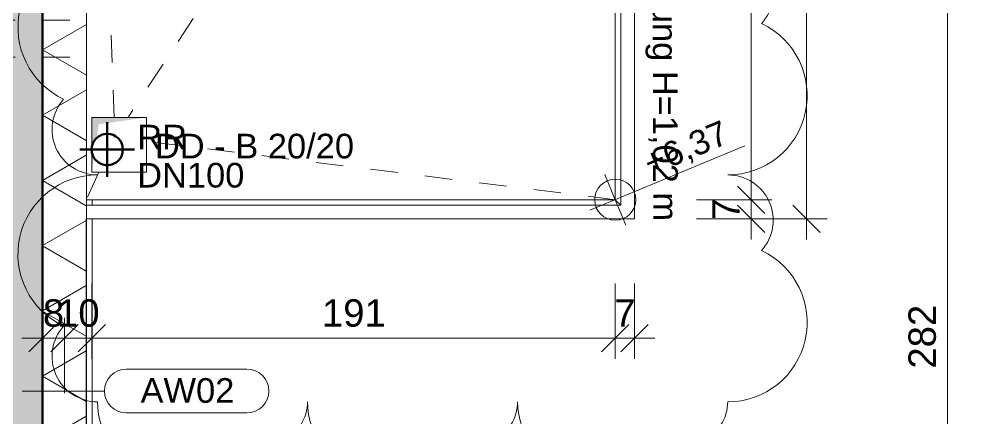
# Model space of a CAD drawing. Header units: metres. Extents: x -67.4 to -27.2, y 43.9 to 89.6.
# Drawn here: x -37.594 to -34.131, y 58.741 to 60.198 of the extents above; entities that cross this region are included whole.
import ezdxf

# ---------------------------------------------------------------- set-up
doc = ezdxf.new("R2010")
doc.units = ezdxf.units.M
doc.linetypes.add('Verdeckt', pattern=[0.003, 0.002, -0.001])
doc.linetypes.add('Verdeckt Unten', pattern=[0.005, 0.003, -0.002])
for name, color, linetype, lineweight in [('A-DETL-GENF_', 92, 'Continuous', 13), ('A-DETL-MBND', 5, 'Continuous', 5), ('A-FLOR-HRAL', 11, 'Continuous', 5), ('A_2D', 7, 'Continuous', 13), ('A_Bemassung-50_', 4, 'Continuous', 9), ('A_Bemassung_', 4, 'Continuous', 9), ('A_Beschriftung_', 7, 'Continuous', 9), ('A_Decken', 8, 'Continuous', 13), ('A_Durchbruch', 7, 'Verdeckt', 5), ('A_Gelaender', 7, 'Continuous', 13), ('A_Raeume', 7, 'Continuous', 13), ('A_Raeume_', 7, 'Continuous', 5), ('A_Waende', 7, 'Continuous', 13), ('G-ANNO-DIMS_', 111, 'Continuous', 9), ('G-ANNO-REVC_', 71, 'Continuous', 9), ('P-PIPE', 3, 'Continuous', 5), ('P-PIPE-CNTR', 3, 'Continuous', 5), ('P-PIPE-IDEN_', 2, 'Continuous', 9), ('Text', 90, 'Continuous', 9)]:
    doc.layers.add(name, color=color, linetype=linetype, lineweight=lineweight)
doc.styles.add('Arial_2', font='arial.ttf', dxfattribs={"height": 0.09})
doc.styles.add('Arial_5', font='arial.ttf', dxfattribs={"height": 0.1})
doc.dimstyles.new('WGA-Bemaßung', dxfattribs={"dimscale": 0.3048, "dimtxt": 0.102026, "dimasz": 0.328084, "dimexe": 0.246063, "dimexo": 0.0625, "dimgap": 0.04101, "dimtad": 1, "dimdec": 1, "dimlfac": 100, "dimrnd": 0.5, "dimdsep": 46, "dimtxsty": 'Arial_5', "dimblk1": 'OBLIQUE', "dimblk2": 'OBLIQUE', "dimsah": 1, "dimcen": 0.09, "dimdle": 0.246063, "dimazin": 2, "dimtfac": 1, "dimtdec": 4, "dimtix": 1, "dimtmove": 0, "dimatfit": 3, "dimfxl": 0.656168, "dimfxlon": 1, "dimtvp": 1, "dimtolj": 1, "dimtzin": 0, "dimarcsym": 2})
doc.dimstyles.new('WGA-Bemaßung_4', dxfattribs={"dimscale": 0.3048, "dimtxt": 0.102026, "dimasz": 0.328084, "dimexe": 0.246063, "dimexo": 0.0625, "dimgap": 0.04101, "dimtad": 1, "dimdec": 1, "dimlfac": 100, "dimrnd": 0.5, "dimdsep": 46, "dimtxsty": 'Arial_5', "dimblk1": 'OBLIQUE', "dimblk2": 'OBLIQUE', "dimsah": 1, "dimcen": 0.09, "dimdle": 0.246063, "dimazin": 2, "dimtfac": 1, "dimtdec": 4, "dimtix": 1, "dimtmove": 0, "dimatfit": 3, "dimfxl": 0.656168, "dimfxlon": 1, "dimtvp": 1, "dimtolj": 1, "dimtzin": 0, "dimarcsym": 2})

# ---------------------------------------------------------------- blocks, each defined once
blk = doc.blocks.new('Geländer - Geländer-3409145-263_PP_02OG_BT2')
at = {"layer": 'A_Gelaender', "lineweight": 5}
for p, q in [((-8.6157, 71.3533), (-9.7707, 68.5845)), ((-9.7707, 68.5845), (-11.5519, 69.3275)), ((-9.7599, 68.5584), (-9.7707, 68.5845))]:
    blk.add_line(p, q, dxfattribs=at)
blk = doc.blocks.new('Typ des oberen Holms - Oberer Geländerholm_Innen_-3409153-263_PP_02OG_BT2')
at = {"layer": 'A_Gelaender', "lineweight": 5}
for p, q in [((-8.5242, 71.391), (-9.733, 68.493)), ((-9.7599, 68.5584), (-8.5896, 71.3641)), ((-11.5596, 69.309), (-9.7599, 68.5584)), ((-9.733, 68.493), (-11.5789, 69.2629))]:
    blk.add_line(p, q, dxfattribs=at)
blk = doc.blocks.new('Typ des oberen Holms - Oberer Geländerholm_Innen_-V3-263_PP_02OG_BT2')
at = {"layer": 'A_Gelaender', "lineweight": 5}
for p, q in [((-9.733, 68.493), (-8.5242, 71.391)), ((-9.7599, 68.5584), (-8.5896, 71.3641)), ((-11.5596, 69.309), (-9.7599, 68.5584)), ((-11.5789, 69.2629), (-9.733, 68.493))]:
    blk.add_line(p, q, dxfattribs=at)
blk = doc.blocks.new('Allg_Nachströmöffnung1 - DN 135-V110-263_PP_02OG_BT2')
at = {"layer": 'A-DETL-GENF_', "linetype": 'Verdeckt', "lineweight": 5}
for points in [[(0.0575, -0.1), (0.125, 0), (0.0575, 0.1), (0.0575, -0.0843)], [(0.125, 0), (0.1925, -0.1), (0.1925, 0.1)]]:
    blk.add_hatch(color=256, dxfattribs=at).paths.add_polyline_path(points)
at = {"layer": 'A_Durchbruch'}
for p, q in [((0.0575, 0.1), (0.0575, -0.26)), ((0.1925, 0.1), (0.1925, -0.26))]:
    blk.add_line(p, q, dxfattribs=at)
blk = doc.blocks.new('Symbol_Schatten - Bodendurchbruch_Schatten-8269585-263_PP_02OG_BT2')
at = {"layer": 'A-DETL-MBND'}
for p, q in [((0.1, -0.1), (0.1, 0.1)), ((0.1, 0.1), (0.1, -0.1)), ((-0.1, -0.1), (0.1, -0.1)), ((0.1, -0.1), (-0.1, -0.1))]:
    blk.add_line(p, q, dxfattribs=at)
blk = doc.blocks.new('Symbol_Schatten - Bodendurchbruch_Schatten-V141-263_PP_02OG_BT2')
at = {"layer": 'A-DETL-MBND'}
for p, q in [((0.1, -0.0378), (0.1, 0.1)), ((0.1, 0.1), (0.1, -0.0378))]:
    blk.add_line(p, q, dxfattribs=at)
blk = doc.blocks.new('Symbol_Schatten - Bodendurchbruch_Schatten-V142-263_PP_02OG_BT2')
at = {"layer": 'A-DETL-MBND'}
h = blk.add_hatch(color=256, dxfattribs=at)
h.paths.add_polyline_path([(-0.1, -0.1), (-0.0923, -0.046), (-0.0964, -0.039), (-0.1, -0.0256), (-0.1, -0.0882)])
h.paths.add_polyline_path([(-0.1, -0.0085), (-0.0965, 0.0048), (-0.0891, 0.0177), (-0.0822, 0.0246), (-0.075, 0.075), (0.1, 0.1), (-0.1, 0.1), (-0.1, 0.0177)])
for p, q in [((0.1, 0.1), (-0.1, 0.1)), ((-0.1, 0.1), (-0.1, -0.0085)), ((-0.1, -0.0085), (-0.1, 0.1)), ((-0.1, 0.1), (0.1, 0.1)), ((0.1, -0.1), (0.1, 0.1)), ((0.1, 0.1), (0.1, -0.1)), ((-0.1, -0.0256), (-0.1, -0.1)), ((-0.1, -0.1), (-0.1, -0.0256)), ((-0.1, -0.1), (0.1, -0.1)), ((0.1, -0.1), (-0.1, -0.1))]:
    blk.add_line(p, q, dxfattribs=at)
blk = doc.blocks.new('BS_Wand_Lollipop - rechts_oben-2026913-263_PP_02OG_BT2')
at = {"layer": 'A_Beschriftung_'}
for p, q in [((0.0046, 0.0016), (0.0134, 0.0016)), ((-0.003, 0), (0.003, 0)), ((0.0046, -0.0016), (0.0134, -0.0016))]:
    blk.add_line(p, q, dxfattribs=at)
for centre, start, end in [((0.0046, 0), 90, 270), ((0.0134, 0), 270, 90)]:
    blk.add_arc(centre, 0.0016, start, end, dxfattribs=at)
blk = doc.blocks.new('DIMBLOCK135-263_PP_02OG_BT2')
at = {"layer": 'A_Bemassung-50_', "transparency": 16777216}
for p, q in [((-34.7204, 59.3934), (-34.7203, 62.6834)), ((-34.7203, 62.6084), (-34.9203, 62.6084)), ((-34.7203, 62.6084), (-34.6453, 62.6084)), ((-34.7204, 59.4684), (-34.9204, 59.4684)), ((-34.7204, 59.4684), (-34.6454, 59.4684))]:
    blk.add_line(p, q, dxfattribs=at)
at = {"layer": 'A_Bemassung-50_', "lineweight": 35, "transparency": 16777216}
for p, q in [((-34.7203, 62.6084), (-34.7703, 62.6584)), ((-34.7203, 62.6084), (-34.6703, 62.5584)), ((-34.7204, 59.4684), (-34.7704, 59.5184)), ((-34.7204, 59.4684), (-34.6704, 59.4184))]:
    blk.add_line(p, q, dxfattribs=at)
at = {"layer": 'A_Bemassung-50_', "color": 0, "transparency": 16777216, "insert": (-34.8626, 60.923), "char_height": 0.1, "width": 0.276883, "attachment_point": 1, "rotation": 90, "line_spacing_factor": 0.941778, "style": 'Arial_5'}
blk.add_mtext('314', dxfattribs=at)
blk = doc.blocks.new('_Oblique')
at = {"color": 0, "linetype": 'ByBlock', "lineweight": -2}
blk.add_line((-0.5, -0.5), (0.5, 0.5), dxfattribs=at)
blk = doc.blocks.new('DIMBLOCK547-263_PP_02OG_BT2')
at = {"layer": 'A_Bemassung-50_', "lineweight": 35, "transparency": 16777216}
for p, q in [((-34.2064, 60.446), (-34.2564, 60.496)), ((-34.2064, 60.446), (-34.1564, 60.396)), ((-34.2065, 57.6284), (-34.2565, 57.6784)), ((-34.2065, 57.6284), (-34.1565, 57.5784))]:
    blk.add_line(p, q, dxfattribs=at)
at = {"layer": 'A_Bemassung-50_', "transparency": 16777216}
for p, q in [((-34.2064, 60.446), (-34.4064, 60.446)), ((-34.2064, 60.446), (-34.2065, 57.6284)), ((-34.2064, 60.446), (-34.1314, 60.446)), ((-34.2065, 57.6284), (-34.4065, 57.6284)), ((-34.2065, 57.6284), (-34.1315, 57.6284))]:
    blk.add_line(p, q, dxfattribs=at)
at = {"layer": 'A_Bemassung-50_', "color": 0, "transparency": 16777216, "insert": (-34.3488, 58.9218), "char_height": 0.1, "width": 0.276883, "attachment_point": 1, "rotation": 90, "line_spacing_factor": 0.941778, "style": 'Arial_5'}
blk.add_mtext('282', dxfattribs=at)
blk = doc.blocks.new('DIMBLOCK599-263_PP_02OG_BT2')
at = {"layer": 'A_Bemassung-50_', "transparency": 16777216}
for p, q in [((-35.4187, 59.0327), (-35.4187, 59.2327)), ((-35.3487, 59.0327), (-35.3487, 59.2327)), ((-35.2737, 59.0326), (-35.4187, 59.0327)), ((-35.4187, 59.0327), (-35.4187, 58.9577)), ((-35.3487, 59.0327), (-35.3487, 58.9577))]:
    blk.add_line(p, q, dxfattribs=at)
at = {"layer": 'A_Bemassung-50_', "lineweight": 35, "transparency": 16777216}
for p, q in [((-35.4187, 59.0327), (-35.3687, 59.0827)), ((-35.3487, 59.0327), (-35.2987, 59.0826)), ((-35.4187, 59.0327), (-35.4687, 58.9827)), ((-35.3487, 59.0327), (-35.3987, 58.9827))]:
    blk.add_line(p, q, dxfattribs=at)
at = {"layer": 'A_Bemassung-50_', "color": 0, "transparency": 16777216, "insert": (-35.4221, 59.175), "char_height": 0.1, "width": 0.092294, "attachment_point": 1, "rotation": 359.9983, "line_spacing_factor": 0.941778, "style": 'Arial_5'}
blk.add_mtext('7', dxfattribs=at)
blk = doc.blocks.new('DIMBLOCK600-263_PP_02OG_BT2')
at = {"layer": 'A_Bemassung-50_', "transparency": 16777216}
for p, q in [((-37.3287, 59.0327), (-37.3286, 59.2327)), ((-35.4187, 59.0327), (-35.4187, 59.2327)), ((-35.4187, 59.0327), (-37.3287, 59.0327)), ((-37.3287, 59.0327), (-37.3287, 58.9577)), ((-35.4187, 59.0327), (-35.4187, 58.9577))]:
    blk.add_line(p, q, dxfattribs=at)
at = {"layer": 'A_Bemassung-50_', "lineweight": 35, "transparency": 16777216}
for p, q in [((-37.3287, 59.0327), (-37.2787, 59.0827)), ((-35.4187, 59.0327), (-35.3687, 59.0827)), ((-37.3287, 59.0327), (-37.3787, 58.9827)), ((-35.4187, 59.0327), (-35.4687, 58.9827))]:
    blk.add_line(p, q, dxfattribs=at)
at = {"layer": 'A_Bemassung-50_', "color": 0, "transparency": 16777216, "insert": (-36.489, 59.175), "char_height": 0.1, "width": 0.276883, "attachment_point": 1, "rotation": 359.9983, "line_spacing_factor": 0.941778, "style": 'Arial_5'}
blk.add_mtext('191', dxfattribs=at)
blk = doc.blocks.new('DIMBLOCK601-263_PP_02OG_BT2')
at = {"layer": 'A_Bemassung-50_', "transparency": 16777216}
for p, q in [((-37.3287, 59.0327), (-37.3286, 59.2327)), ((-37.4287, 59.0327), (-37.4287, 59.1077)), ((-37.3287, 59.0327), (-37.4287, 59.0327)), ((-37.4287, 59.0327), (-37.4287, 58.8327)), ((-37.3287, 59.0327), (-37.3287, 58.9577))]:
    blk.add_line(p, q, dxfattribs=at)
at = {"layer": 'A_Bemassung-50_', "lineweight": 35, "transparency": 16777216}
for p, q in [((-37.4287, 59.0327), (-37.3787, 59.0827)), ((-37.3287, 59.0327), (-37.2787, 59.0827)), ((-37.4287, 59.0327), (-37.4787, 58.9827)), ((-37.3287, 59.0327), (-37.3787, 58.9827))]:
    blk.add_line(p, q, dxfattribs=at)
at = {"layer": 'A_Bemassung-50_', "color": 0, "transparency": 16777216, "insert": (-37.4556, 59.175), "char_height": 0.1, "width": 0.184588, "attachment_point": 1, "rotation": 359.9983, "line_spacing_factor": 0.941778, "style": 'Arial_5'}
blk.add_mtext('10', dxfattribs=at)
blk = doc.blocks.new('DIMBLOCK602-263_PP_02OG_BT2')
at = {"layer": 'A_Bemassung-50_', "transparency": 16777216}
for p, q in [((-37.5087, 59.0327), (-37.5087, 59.1077)), ((-37.4287, 59.0327), (-37.4287, 59.1077)), ((-37.4287, 59.0327), (-37.5837, 59.0327)), ((-37.5087, 59.0327), (-37.5087, 58.8327)), ((-37.4287, 59.0327), (-37.4287, 58.8327))]:
    blk.add_line(p, q, dxfattribs=at)
at = {"layer": 'A_Bemassung-50_', "lineweight": 35, "transparency": 16777216}
for p, q in [((-37.5087, 59.0327), (-37.4587, 59.0827)), ((-37.4287, 59.0327), (-37.3787, 59.0827)), ((-37.5087, 59.0327), (-37.5587, 58.9827)), ((-37.4287, 59.0327), (-37.4787, 58.9827))]:
    blk.add_line(p, q, dxfattribs=at)
at = {"layer": 'A_Bemassung-50_', "color": 0, "transparency": 16777216, "insert": (-37.5071, 59.175), "char_height": 0.1, "width": 0.092294, "attachment_point": 1, "rotation": 359.9983, "line_spacing_factor": 0.941778, "style": 'Arial_5'}
blk.add_mtext('8', dxfattribs=at)
blk = doc.blocks.new('DIMBLOCK603-263_PP_02OG_BT2')
at = {"layer": 'A_Bemassung-50_', "lineweight": 35, "transparency": 16777216}
for p, q in [((-34.9223, 59.5384), (-34.9723, 59.5884)), ((-34.9223, 59.5384), (-34.8723, 59.4884)), ((-34.9223, 59.4684), (-34.9723, 59.5184)), ((-34.9223, 59.4684), (-34.8723, 59.4184))]:
    blk.add_line(p, q, dxfattribs=at)
at = {"layer": 'A_Bemassung-50_', "transparency": 16777216}
for p, q in [((-34.9223, 59.5384), (-35.1223, 59.5384)), ((-34.9223, 59.3934), (-34.9223, 59.5384)), ((-34.9223, 59.5384), (-34.8473, 59.5384)), ((-34.9223, 59.4684), (-35.1223, 59.4684)), ((-34.9223, 59.4684), (-34.8473, 59.4684))]:
    blk.add_line(p, q, dxfattribs=at)
at = {"layer": 'A_Bemassung-50_', "color": 0, "transparency": 16777216, "insert": (-35.0646, 59.4649), "char_height": 0.1, "width": 0.092294, "attachment_point": 1, "rotation": 90, "line_spacing_factor": 0.941778, "style": 'Arial_5'}
blk.add_mtext('7', dxfattribs=at)
blk = doc.blocks.new('DIMBLOCK604-263_PP_02OG_BT2')
at = {"layer": 'A_Bemassung-50_', "lineweight": 35, "transparency": 16777216}
for p, q in [((-34.9222, 62.5384), (-34.9722, 62.5884)), ((-34.9222, 62.5384), (-34.8722, 62.4884)), ((-34.9223, 59.5384), (-34.9723, 59.5884)), ((-34.9223, 59.5384), (-34.8723, 59.4884))]:
    blk.add_line(p, q, dxfattribs=at)
at = {"layer": 'A_Bemassung-50_', "transparency": 16777216}
for p, q in [((-34.9222, 62.5384), (-35.1222, 62.5384)), ((-34.9223, 59.5384), (-34.9222, 62.5384)), ((-34.9222, 62.5384), (-34.8472, 62.5384)), ((-34.9223, 59.5384), (-35.1223, 59.5384)), ((-34.9223, 59.5384), (-34.8473, 59.5384))]:
    blk.add_line(p, q, dxfattribs=at)
at = {"layer": 'A_Bemassung-50_', "color": 0, "transparency": 16777216, "insert": (-35.0646, 60.923), "char_height": 0.1, "width": 0.276883, "attachment_point": 1, "rotation": 90, "line_spacing_factor": 0.941778, "style": 'Arial_5'}
blk.add_mtext('300', dxfattribs=at)
blk = doc.blocks.new('Family - ___-11912165-263_PP_02OG_BT2')
at = {"layer": 'G-ANNO-REVC_'}
for centre, radius, start, end in [((-11.2723, 69.8926), 0.29, 67.36, 222.1512), ((-11.4158, 69.5485), 0.1657, 115.5497, 247.36), ((-11.5913, 69.1279), 0.29, 67.36, 222.1512), ((-9.1017, 69.122), 0.1657, 295.5497, 67.36), ((-9.2452, 68.7778), 0.29, 247.36, 42.1512), ((-11.7348, 68.7838), 0.1657, 115.5497, 247.36), ((-11.5509, 68.5275), 0.2683, 157.36, 312.1512), ((-9.4206, 68.3572), 0.1657, 295.5497, 67.36), ((-11.2325, 68.3947), 0.1533, 205.5497, 337.36), ((-10.8433, 68.2324), 0.2683, 157.36, 312.1512), ((-9.5642, 68.0131), 0.29, 247.36, 42.1512), ((-10.5249, 68.0996), 0.1533, 205.5497, 337.36), ((-10.1357, 67.9373), 0.2683, 157.36, 312.1512), ((-9.8173, 67.8045), 0.1533, 205.5497, 337.36)]:
    blk.add_arc(centre, radius, start, end, dxfattribs=at)
blk = doc.blocks.new('Höhenkoten - 018-55644-263_PP_02OG_BT2')
at = {"layer": 'G-ANNO-DIMS_'}
for p, q in [((0, 0), (0, 0.002)), ((-0.002, 0), (0.010242, 0)), ((0, 0), (0, -0.002))]:
    blk.add_line(p, q, dxfattribs=at)
blk.add_circle((0, 0), 0.0015, dxfattribs=at)

msp = doc.modelspace()

# ---------------------------------------------------------------- hatches: boundary and pattern name
at = {"layer": 'A-DETL-GENF_', "lineweight": 5}
h = msp.add_hatch(dxfattribs=at)
h.set_pattern_fill('FP_172', color=252, style=0, pattern_type=2)
h.set_pattern_definition([(89.998, (-85.848, 81.011), (-0.5, 1.75e-05), []), (179.998, (-85.848, 81.011), (-1.75e-05, -0.5), [])])
h.paths.add_polyline_path([(-37.5089, 50.7881), (-37.5089, 55.4684), (-37.5587, 55.4684), (-37.5589, 50.7881), (-37.5089, 50.7881)])
h.paths.add_polyline_path([(-39.8188, 50.8335), (-39.8188, 52.4535), (-39.8587, 52.4535), (-39.8588, 50.8335), (-39.8217, 50.8335)])
h.paths.add_polyline_path([(-39.8093, 52.6771), (-39.8019, 52.6771), (-39.8018, 52.712), (-39.7842, 52.7193), (-39.7979, 52.7429), (-39.7783, 52.7316), (-39.7638, 52.7278), (-39.7489, 52.7278), (-39.7333, 52.7324), (-39.7216, 52.7392), (-39.7111, 52.7498), (-39.7037, 52.7627), (-39.6998, 52.7776), (-39.6999, 52.7921), (-39.7038, 52.8065), (-39.7113, 52.8194), (-39.7218, 52.8299), (-39.7348, 52.8373), (-39.7492, 52.8411), (-39.7641, 52.8411), (-39.7785, 52.8372), (-39.7914, 52.8297), (-39.784, 52.8372), (-39.8019, 52.8372), (-39.8019, 52.8538), (-39.8137, 52.8521), (-39.8387, 52.6771), (-39.8132, 52.6771)])
h.paths.add_polyline_path([(-39.8187, 53.5335), (-39.8187, 55.1535), (-39.8587, 55.1535), (-39.8587, 53.5335), (-39.8217, 53.5335)])
h.paths.add_polyline_path([(-35.4186, 59.5384), (-35.4186, 59.5384), (-35.644, 59.5384)])
h.paths.add_polyline_path([(-37.2796, 59.6652), (-37.2647, 59.6652), (-37.2503, 59.6691), (-37.2374, 59.6766), (-37.2268, 59.6872), (-37.2194, 59.7001), (-37.2156, 59.7146), (-37.2156, 59.7295), (-37.2195, 59.7439), (-37.227, 59.7568), (-37.2376, 59.7673), (-37.2505, 59.7747), (-37.265, 59.7786), (-37.2799, 59.7785), (-37.2943, 59.7746), (-37.3086, 59.7657), (-37.3177, 59.7566), (-37.3251, 59.7436), (-37.329, 59.7292), (-37.3286, 59.7133), (-37.325, 59.6999), (-37.3175, 59.687), (-37.307, 59.6765), (-37.294, 59.669)])
h.paths.add_polyline_path([(-37.3086, 60.5211), (-37.3086, 62.1411), (-37.3486, 62.1411), (-37.3486, 60.5211), (-37.3116, 60.5211)])
h.paths.add_polyline_path([(-54.1885, 64.3116), (-54.1187, 64.3116), (-54.1185, 67.9719), (-52.7484, 67.9718), (-52.7485, 68.0518), (-54.1186, 68.0519), (-54.1185, 71.7219), (-54.3483, 71.7219), (-54.3485, 64.3116), (-54.1885, 64.3116)])
h.paths.add_polyline_path([(-52.7485, 64.8267), (-52.7485, 66.4467), (-52.7659, 66.4467), (-52.766, 64.8267), (-52.7485, 64.8267)])
h.paths.add_polyline_path([(-52.768, 64.8267), (-52.7684, 66.4467), (-52.7709, 66.4467), (-52.771, 64.8267), (-52.7684, 64.8267)])
h.paths.add_polyline_path([(-35.4184, 66.3384), (-35.4184, 66.3384), (-35.644, 66.3384)])
h.paths.add_polyline_path([(-37.2484, 66.4389), (-37.2381, 66.4453), (-37.2285, 66.4549), (-37.2211, 66.4679), (-37.2173, 66.4823), (-37.2176, 66.4982), (-37.2212, 66.5116), (-37.2287, 66.5245), (-37.2393, 66.535), (-37.2484, 66.5403), (-37.2484, 66.4396)])
h.paths.add_polyline_path([(-52.865, 68.0526), (-52.8501, 68.0526), (-52.8357, 68.0565), (-52.8228, 68.064), (-52.8123, 68.0746), (-52.8048, 68.0875), (-52.801, 68.1019), (-52.801, 68.1168), (-52.8049, 68.1312), (-52.8124, 68.1441), (-52.823, 68.1547), (-52.8359, 68.1621), (-52.8504, 68.1659), (-52.8653, 68.1659), (-52.8797, 68.162), (-52.8926, 68.1545), (-52.9031, 68.1439), (-52.9105, 68.131), (-52.9144, 68.1166), (-52.9143, 68.1016), (-52.9104, 68.0872), (-52.9029, 68.0743), (-52.8924, 68.0638), (-52.8794, 68.0564), (-52.8771, 68.0558)])
h.paths.add_polyline_path([(-52.7483, 69.5868), (-52.7483, 71.2068), (-52.7883, 71.2068), (-52.7883, 69.5868), (-52.7484, 69.5868)])
h.paths.add_polyline_path([(-35.4182, 72.6384), (-35.4182, 72.6384), (-35.644, 72.6384)])
h.paths.add_polyline_path([(-37.2797, 73.3336), (-37.2647, 73.3336), (-37.2503, 73.3375), (-37.2374, 73.345), (-37.2269, 73.3556), (-37.2195, 73.3685), (-37.2157, 73.383), (-37.2157, 73.3979), (-37.2196, 73.4123), (-37.2271, 73.4252), (-37.2377, 73.4357), (-37.2506, 73.4431), (-37.265, 73.447), (-37.2799, 73.4469), (-37.2943, 73.443), (-37.3082, 73.4346), (-37.3178, 73.425), (-37.3252, 73.412), (-37.329, 73.3976), (-37.329, 73.3827), (-37.3251, 73.3683), (-37.3176, 73.3554), (-37.307, 73.3449), (-37.2941, 73.3374)])
h.paths.add_polyline_path([(-37.3082, 73.6624), (-37.3082, 74.7124), (-37.3482, 74.7124), (-37.3481, 73.6624), (-37.3112, 73.6624)])
h.paths.add_polyline_path([(-37.3082, 75.4874), (-37.3082, 76.5374), (-37.3481, 76.5374), (-37.3481, 75.4874), (-37.3082, 75.4874)])
h.paths.add_polyline_path([(-40.528, 79.0364), (-40.528, 80.0864), (-40.568, 80.0864), (-40.5681, 79.0364), (-40.531, 79.0364)])
h.paths.add_polyline_path([(-40.5134, 80.5137), (-40.4943, 80.5137), (-40.4998, 80.5269), (-40.4753, 80.5372), (-40.4603, 80.5372), (-40.4459, 80.5411), (-40.433, 80.5486), (-40.4216, 80.5608), (-40.4151, 80.5721), (-40.4113, 80.5866), (-40.4113, 80.6015), (-40.4152, 80.6159), (-40.4227, 80.6288), (-40.4333, 80.6393), (-40.4472, 80.647), (-40.4606, 80.6506), (-40.4755, 80.6505), (-40.4899, 80.6466), (-40.4899, 80.6775), (-40.5055, 80.6887), (-40.4753, 80.6887), (-40.4753, 80.6955), (-40.523, 80.6887), (-40.548, 80.5137), (-40.523, 80.5137)])
at = {"layer": 'A_Waende', "lineweight": 5}
h = msp.add_hatch(dxfattribs=at)
h.set_pattern_fill('FP_4', color=250, style=0, pattern_type=2)
h.set_pattern_definition([(45, (0, 0), (-0.08980256, 0.08980256), []), (45, (0.0898, 0), (-0.08980256, 0.08980256), [0.0635, -0.03175])])
h.paths.add_polyline_path([(-37.5088, 55.6285), (-37.5088, 56.4285), (-37.7087, 56.4285), (-37.7088, 55.6285), (-37.5088, 55.6285)])
h.paths.add_polyline_path([(-37.5087, 57.6285), (-37.5086, 60.0586), (-37.7086, 60.0586), (-37.7086, 57.6285), (-37.5088, 57.6285)])
h.paths.add_polyline_path([(-37.5086, 60.1936), (-37.5243, 60.183), (-37.6086, 60.1261), (-37.7086, 60.1936), (-37.5243, 60.1936)])
h.paths.add_polyline_path([(-37.5086, 60.0586), (-37.5087, 60.4461), (-37.7086, 60.4461), (-37.7086, 60.0586), (-37.6086, 60.1261), (-37.5243, 60.0692)])
h.paths.add_polyline_path([(-37.5086, 62.2161), (-37.5086, 63.3111), (-37.7085, 63.3111), (-37.7085, 62.2161), (-37.6086, 62.2161)])
h.paths.add_polyline_path([(-37.5086, 62.2161), (-37.5086, 62.2161), (-37.526, 62.2635)])
h.paths.add_polyline_path([(-37.5085, 64.5111), (-37.5084, 66.9436), (-37.7084, 66.9436), (-37.7084, 64.5111)])
h.paths.add_polyline_path([(-37.5084, 67.0786), (-37.5243, 67.0678), (-37.6084, 67.0111), (-37.7084, 67.0786), (-37.5243, 67.0786)])
h.paths.add_polyline_path([(-37.5084, 66.9436), (-37.5085, 67.3287), (-37.7084, 67.3287), (-37.7084, 66.9436), (-37.6084, 67.0111), (-37.5243, 66.9543)])
h.paths.add_polyline_path([(-37.5084, 69.0987), (-37.5084, 70.1937), (-37.7083, 70.1937), (-37.7083, 69.0987), (-37.6084, 69.0987)])
h.paths.add_polyline_path([(-37.5083, 71.3937), (-37.5083, 73.5874), (-37.7082, 73.5874), (-37.7083, 71.3937)])
h.paths.add_polyline_path([(-37.5082, 74.7874), (-37.5082, 75.4124), (-37.7082, 75.4124), (-37.7082, 74.7874), (-37.6082, 74.7874)])
h.paths.add_polyline_path([(-37.5081, 76.9999), (-37.6081, 76.9324), (-37.7081, 76.9999), (-37.5243, 76.9999)])
h.paths.add_polyline_path([(-37.5081, 76.8649), (-37.5081, 78.4963), (-37.7081, 78.4963), (-37.7081, 76.865), (-37.6081, 76.9324), (-37.5182, 76.8717)])
h.paths.add_polyline_path([(-37.5081, 76.6124), (-37.5081, 76.8649), (-37.7081, 76.8649), (-37.7081, 76.6124)])
h = msp.add_hatch(dxfattribs=at)
h.set_pattern_fill('FP_137', color=250, angle=-157.36, style=0, pattern_type=2)
h.set_pattern_definition([(269.998, (-37.50888, 59.84705), (0.20637, -7e-06), []), (329.998, (-37.50888, 59.84705), (0.103196, 0.178727), []), (29.998, (-37.50888, 59.84705), (-0.103179, 0.178725), [])])
h.paths.add_polyline_path([(-37.3487, 57.5534), (-37.3486, 60.5211), (-37.5086, 60.5211), (-37.5086, 57.5535), (-37.5081, 57.5535)])
h.paths.add_polyline_path([(-37.3486, 62.1411), (-37.3486, 62.1413), (-37.3486, 62.1411)])

# ---------------------------------------------------------------- linework, layer by layer
at = {"layer": 'A-DETL-MBND'}
for p, q in [((-37.3479, 59.5184), (-37.3479, 59.5384)), ((-37.3279, 59.5384), (-37.3479, 59.5384)), ((-37.3279, 59.5384), (-37.3279, 59.5184)), ((-37.3479, 55.8484), (-37.3479, 59.4684)), ((-37.3279, 59.4684), (-37.3279, 55.8484))]:
    msp.add_line(p, q, dxfattribs=at)
at = {"layer": 'A_2D'}
for p, q in [((-37.3486, 62.5384), (-37.3486, 59.5384)), ((-35.4186, 59.5384), (-35.4186, 62.5384)), ((-37.3486, 59.5384), (-35.4186, 59.5384))]:
    msp.add_line(p, q, dxfattribs=at)
at = {"layer": 'A_Decken', "linetype": 'Verdeckt Unten'}
for p, q in [((-35.4186, 62.5384), (-37.1965, 59.8389)), ((-37.2471, 59.8389), (-37.3086, 61.4753)), ((-35.4186, 59.5384), (-37.1286, 59.7517)), ((-37.3026, 59.6389), (-37.3486, 59.5384))]:
    msp.add_line(p, q, dxfattribs=at)
at = {"layer": 'A_Decken'}
for p, q in [((-35.4186, 62.5384), (-35.4186, 59.5384)), ((-37.1286, 59.8389), (-37.2741, 59.8389)), ((-37.1286, 59.8389), (-37.1286, 59.6389)), ((-37.1286, 59.6389), (-37.3286, 59.6389)), ((-35.4186, 59.5384), (-37.3486, 59.5384))]:
    msp.add_line(p, q, dxfattribs=at)
at = {"layer": 'A_Raeume', "color": 8, "linetype": 'Verdeckt'}
for p, q in [((-35.4186, 59.5384), (-35.4186, 62.5384)), ((-37.3486, 59.5384), (-35.4186, 59.5384))]:
    msp.add_line(p, q, dxfattribs=at)
at = {"layer": 'A_Raeume_', "flags": 128}
msp.add_lwpolyline([(-37.3486, 59.5384), (-35.4186, 59.5384), (-35.4186, 62.5384), (-37.3486, 62.5384), (-37.3486, 62.1413)], close=True, dxfattribs=at)
at = {"layer": 'A_Waende', "color": 250, "lineweight": 5}
msp.add_line((-37.3487, 57.5534), (-37.3486, 60.5211), dxfattribs=at)
at = {"layer": 'A_Waende', "color": 10, "lineweight": 50}
msp.add_line((-37.5087, 57.6285), (-37.5086, 60.4461), dxfattribs=at)
at = {"layer": 'P-PIPE', "color": 150, "lineweight": 100}
for radius, start, end in [(0.0571, 112.64, 202.64), (0.0572, 22.64, 112.64), (0.0572, 292.64, 22.64), (0.0571, 202.64, 292.64)]:
    msp.add_arc((-37.2723, 59.7219), radius, start, end, dxfattribs=at)
at = {"layer": 'P-PIPE-CNTR', "color": 150, "lineweight": 100}
for p, q in [((-37.2723, 59.6219), (-37.2723, 59.8219)), ((-37.3723, 59.7219), (-37.1723, 59.7219))]:
    msp.add_line(p, q, dxfattribs=at)

# ---------------------------------------------------------------- block references
at = {"layer": 'A-DETL-MBND'}
for name in ['Symbol_Schatten - Bodendurchbruch_Schatten-8269585-263_PP_02OG_BT2', 'Symbol_Schatten - Bodendurchbruch_Schatten-V142-263_PP_02OG_BT2', 'Symbol_Schatten - Bodendurchbruch_Schatten-V141-263_PP_02OG_BT2']:
    msp.add_blockref(name, (-37.2286, 59.7389), dxfattribs=at)
at = {"layer": 'A-FLOR-HRAL', "rotation": 22.64000000000043}
msp.add_blockref('Geländer - Geländer-3409145-263_PP_02OG_BT2', (0, 0), dxfattribs=at)
at = {"layer": 'A_Beschriftung_', "xscale": 49.99999999999998, "yscale": 49.99999999999998, "zscale": 49.99999999999998}
msp.add_blockref('BS_Wand_Lollipop - rechts_oben-2026913-263_PP_02OG_BT2', (-37.4327, 58.84), dxfattribs=at)
at = {"layer": 'A_Durchbruch', "rotation": 89.9982758784651}
msp.add_blockref('Allg_Nachströmöffnung1 - DN 135-V110-263_PP_02OG_BT2', (-37.6086, 60.0011), dxfattribs=at)
at = {"layer": 'A_Gelaender', "lineweight": 5, "rotation": 22.64000000000043}
for name in ['Typ des oberen Holms - Oberer Geländerholm_Innen_-3409153-263_PP_02OG_BT2', 'Typ des oberen Holms - Oberer Geländerholm_Innen_-V3-263_PP_02OG_BT2']:
    msp.add_blockref(name, (0, 0), dxfattribs=at)
at = {"layer": 'G-ANNO-DIMS_', "xscale": 49.99999999999998, "yscale": 49.99999999999998, "zscale": 49.99999999999998, "rotation": 22.64000000000044}
msp.add_blockref('Höhenkoten - 018-55644-263_PP_02OG_BT2', (-35.4186, 59.5384), dxfattribs=at)
at = {"layer": 'G-ANNO-REVC_', "rotation": 22.64000000000043}
msp.add_blockref('Family - ___-11912165-263_PP_02OG_BT2', (0, 0), dxfattribs=at)

# ---------------------------------------------------------------- texts
at = {"layer": 'A_Beschriftung_', "char_height": 0.09, "attachment_point": 1, "style": 'Arial_2'}
for s, insert, width in [('DD - B 20/20', (-37.0985, 59.7792), 0.861814), ('AW02', (-37.1508, 58.8871), 0.420886)]:
    msp.add_mtext(s, dxfattribs=dict(at, insert=insert, width=width))
at = {"layer": 'G-ANNO-DIMS_', "insert": (-35.3253, 59.7085), "char_height": 0.09, "width": 0.380128, "attachment_point": 1, "rotation": 22.64, "line_spacing_factor": 0.941778, "style": 'Arial_2'}
msp.add_mtext('+6,37', dxfattribs=at)
at = {"layer": 'P-PIPE-IDEN_', "char_height": 0.09, "attachment_point": 1, "style": 'Arial_2'}
for s, insert, width in [('RR', (-37.1632, 59.8118), 0.216456), ('DN100', (-37.1632, 59.6729), 0.468987)]:
    msp.add_mtext(s, dxfattribs=dict(at, insert=insert, width=width))
at = {"layer": 'Text', "color": 7, "insert": (-35.1942, 61.0152), "char_height": 0.09, "width": 1.835864, "attachment_point": 1, "rotation": 270.1582, "style": 'Arial_2'}
msp.add_mtext('Absturzsicherung H=1,02 m', dxfattribs=at)

# ---------------------------------------------------------------- dimensions: what is measured, and where the dimension line sits
at = {"layer": 'A_Bemassung_'}
for base, p1, p2, angle, dimstyle, override, picture, middle in [((-34.7203, 62.6084), (-34.9204, 59.4684), (-34.9203, 62.6084), 89.9983, 'WGA-Bemaßung', {"dimpost": '<>', "dimfxl": 3.14}, 'DIMBLOCK135-263_PP_02OG_BT2', (-34.7839, 61.0384)), ((-34.9222, 62.5384), (-35.1223, 59.5384), (-35.1222, 62.5384), 89.9983, 'WGA-Bemaßung_4', {"dimpost": '<>', "dimfxl": 3}, 'DIMBLOCK604-263_PP_02OG_BT2', (-34.9858, 61.0384)), ((-34.2065, 57.6284), (-34.4064, 60.446), (-34.4065, 57.6284), 89.9983, 'WGA-Bemaßung_4', {"dimpost": '<>', "dimfxl": 2.817612}, 'DIMBLOCK547-263_PP_02OG_BT2', (-34.27, 59.0372)), ((-34.9223, 59.5384), (-35.1223, 59.4684), (-35.1223, 59.5384), 89.9983, 'WGA-Bemaßung_4', {"dimpost": '<>', "dimfxl": 0.07}, 'DIMBLOCK603-263_PP_02OG_BT2', (-34.9848, 59.5034)), ((-37.4287, 59.0327), (-37.3286, 59.2327), (-37.4287, 58.8327), 359.9983, 'WGA-Bemaßung_4', {"dimpost": '<>', "dimfxl": 0.412312}, 'DIMBLOCK601-263_PP_02OG_BT2', (-37.3787, 59.0963)), ((-37.3287, 59.0327), (-35.4187, 59.2327), (-37.3286, 59.2327), 359.9983, 'WGA-Bemaßung_4', {"dimpost": '<>', "dimfxl": 1.909992}, 'DIMBLOCK600-263_PP_02OG_BT2', (-36.3737, 59.0962)), ((-35.4187, 59.0327), (-35.3487, 59.2327), (-35.4187, 59.2327), 359.9983, 'WGA-Bemaßung_4', {"dimpost": '<>', "dimfxl": 0.07}, 'DIMBLOCK599-263_PP_02OG_BT2', (-35.3837, 59.0952)), ((-37.5087, 59.0327), (-37.4287, 58.8327), (-37.5087, 58.8327), 359.9983, 'WGA-Bemaßung_4', {"dimpost": '<>', "dimfxl": 0.08}, 'DIMBLOCK602-263_PP_02OG_BT2', (-37.4687, 59.0963))]:
    dim = msp.add_linear_dim(base=base, p1=p1, p2=p2, angle=angle, dimstyle=dimstyle, override=override, dxfattribs=at)
    dim.commit()
    dim.dimension.update_dxf_attribs({"geometry": picture, "text_midpoint": middle})

doc.saveas('drawing.dxf')
